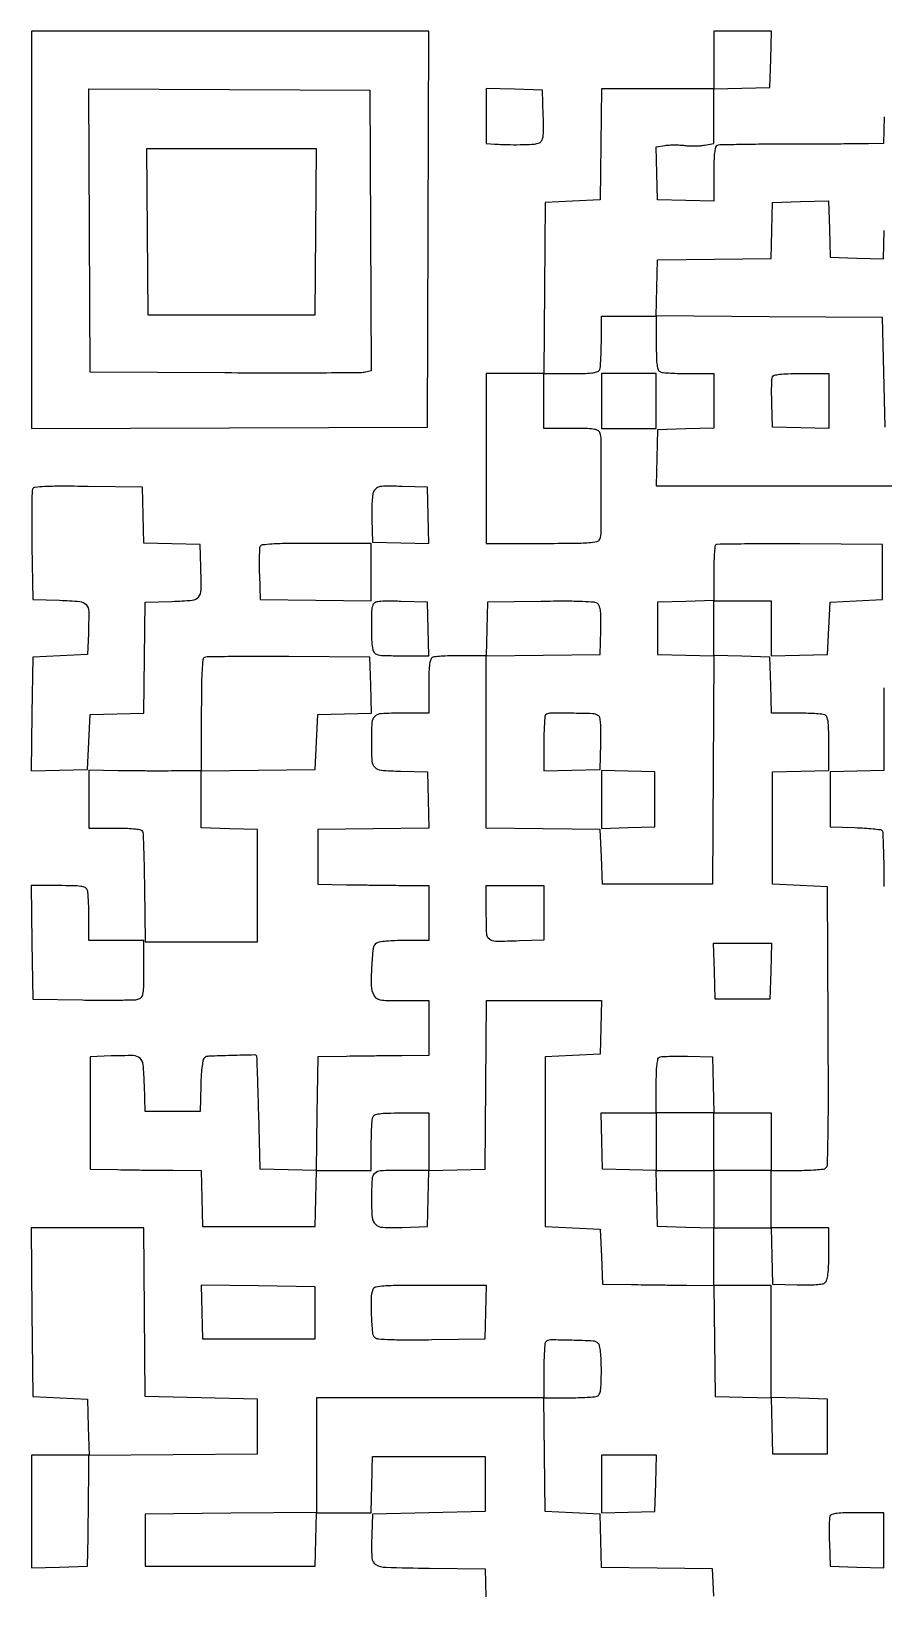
# Model space of a CAD drawing. Extents: x 179 to 1071, y 112 to 1107.
# Drawn here: x 179 to 505, y 509 to 1107 of the extents above; entities that cross this region are included whole.
import ezdxf

# ---------------------------------------------------------------- set-up
doc = ezdxf.new("R2010")
doc.units = 0

msp = doc.modelspace()

# ---------------------------------------------------------------- linework, layer by layer
for points in [[(179, 1030.993714), (179, 954.987428), (254.75, 955.243714), (330.5, 955.5), (330.756286, 1031.25), (331.012572, 1107), (255.006286, 1107), (179, 1107)], [(223.235953, 1030.25), (223.5, 998.5), (255.5, 998.5), (287.5, 998.5), (287.764047, 1030.25), (288.028094, 1062), (255.5, 1062), (222.971906, 1062)], [(397, 965.5), (397, 955), (407.5, 955), (418, 955), (418, 965.5), (418, 976), (407.5, 976), (397, 976)], [(397, 813), (397, 801.930034), (407.25, 802.215017), (417.5, 802.5), (417.5, 813), (417.5, 823.5), (407.25, 823.784983), (397, 824.069966)], [(461.783832, 747.25), (461.5, 736.5), (451, 736.5), (440.5, 736.5), (440.216168, 747.25), (439.932337, 758), (451, 758), (462.067663, 758)], [(418, 682), (418, 671), (429, 671), (440, 671), (440, 682), (440, 693), (429, 693), (418, 693)], [(244.214801, 616.7696), (244.5, 606.5), (266, 606.5), (287.5, 606.5), (287.5, 616.5), (287.5, 626.5), (265.714801, 626.7696), (243.929601, 627.039201)], [(397, 550.965017), (397, 539.930034), (407.25, 540.215017), (417.5, 540.5), (417.783832, 551.25), (418.067663, 562), (407.533832, 562), (397, 562)]]:
    msp.add_lwpolyline(points, close=True)
for points in [[(505.215017, 1074.25), (504.930034, 1064), (499.215017, 1063.912857, -0.002529), (495.678168, 1063.876819, -0.000288), (487.690583, 1063.840439, -0.000348), (478.187692, 1063.80925, -0.000283), (468.008243, 1063.788701, 0.001763), (458.146769, 1063.739617, 0.002732), (449.63508, 1063.620729, 0.000831), (442.253567, 1063.465008, 0.086125), (441.258243, 1063.268855, 0.248717), (440.656316, 1062.57818, 0.028628), (440.291745, 1060.480334, 0.022116), (440.064778, 1057.270871, 0.006594), (440, 1052.359179), (440, 1041.932337), (429.25, 1042.216168), (418.5, 1042.5), (418.216521, 1052.613725), (417.933043, 1062.72745), (421.357597, 1063.283178, -0.026115), (422.959297, 1063.457902, -0.013672), (424.964578, 1063.516265, -0.013563), (427.029123, 1063.463877, -0.020213), (428.827736, 1063.29628, 0.022679), (430.636185, 1063.136757, 0.014794), (432.731661, 1063.109418, 0.014886), (434.780912, 1063.204386, 0.027348), (436.43666, 1063.42214), (440, 1064.090626), (440, 1074.511481), (440, 1084.932337), (450.75, 1085.216168), (461.5, 1085.5), (461.783832, 1096.25), (462.067663, 1107), (451.033832, 1107), (440, 1107), (440, 1096), (440, 1085), (418.519888, 1085), (397.039775, 1085), (396.769888, 1063.75), (396.5, 1042.5), (386, 1042), (375.5, 1041.5), (375.236336, 1008.75), (374.972671, 976), (363.986336, 976), (353, 976), (353, 943.5), (353, 911), (374.393011, 911, 0.002045), (386.514173, 911.049566, 0.015901), (392.164693, 911.275578, 0.030015), (395.337463, 911.696146, 0.258697), (396.393011, 912.581787, 0.090516), (396.939938, 915.490371, 0.001332), (396.986594, 933, 0.001332), (396.939938, 950.509629, 0.090516), (396.393011, 953.418213, 0.205218), (395.601595, 954.23239, 0.063068), (393.913621, 954.69735, 0.030363), (390.960143, 954.940414, 0.005351), (385.393011, 955), (375, 955), (375, 965.5), (375, 976), (385.393011, 976, 0.005351), (390.960143, 976.059586, 0.030363), (393.913621, 976.30265, 0.063068), (395.601595, 976.76761, 0.205218), (396.393011, 977.581787, 0.07203), (396.632106, 978.638111, 0.005915), (396.821697, 981.465525, 0.007831), (396.955695, 984.859224, 0.005951), (397, 988.581787), (397, 998), (407.5, 998), (418, 998), (418, 987.606989, 0.005351), (418.059586, 982.039857, 0.030363), (418.30265, 979.086379, 0.063068), (418.76761, 977.398405, 0.205218), (419.581787, 976.606989, 0.07203), (420.638111, 976.367894, 0.005915), (423.465525, 976.178303, 0.007831), (426.859224, 976.044305, 0.005951), (430.581787, 976), (440, 976), (440, 965.533832), (440, 955.067663), (429.25, 954.783832), (418.5, 954.5), (418.216168, 943.75), (417.932337, 933), (483.466168, 933), (549, 933)], [(505.055322, 855.667215, 0.002469), (505, 844.463555), (505, 824.069966), (494.75, 823.784983), (484.5, 823.5), (484.5, 813), (484.5, 802.5), (493.990711, 802.209289, -0.007567), (497.684932, 802.040144, -0.011087), (500.92729, 801.77021, -0.006693), (503.614773, 801.449919, -0.164817), (504.277216, 801.122784, -0.187463), (504.599007, 800.391967, -0.001809), (504.837839, 794.502416, -0.005677), (505.012601, 787.665799, -0.003609), (505.068224, 779.702858)], [(440, 508), (439.5, 518.5), (418.284765, 518.769787), (397.069529, 519.039573), (396.784765, 529.269787), (396.5, 539.5), (386, 540), (375.5, 540.5), (375.230498, 562.25), (374.960995, 584), (384.39871, 584, 0.005939), (388.128746, 584.044304, 0.007818), (391.528746, 584.178303, 0.005899), (394.36144, 584.367881, 0.07207), (395.418213, 584.606989, 0.195123), (396.220382, 585.357006, 0.068495), (396.690477, 586.894083, 0.033615), (396.937794, 589.550838, 0.006405), (397, 594.406989, 0.009539), (396.924249, 598.37742, 0.019202), (396.684733, 601.500056, 0.020076), (396.321527, 603.822996, 0.148618), (395.8, 604.8, 0.184841), (393.848905, 605.670935, 0.006951), (385.708613, 605.999859, 0.006657), (377.535309, 606.107508, 0.198875), (375.666667, 605.333333, 0.178563), (375.399803, 604.754503, 0.004516), (375.195833, 601.827083, 0.009111), (375.048276, 598.341612, 0.006022), (375, 594.333333), (375, 584), (331.5, 584), (288, 584), (288, 562.013664), (288, 540.027329), (255.25, 539.763664), (222.5, 539.5), (222.5, 529.5), (222.5, 519.5), (255, 519.5), (287.5, 519.5), (287.784983, 529.75), (288.069966, 540), (298.534983, 540), (309, 540), (309.111066, 545.75, -0.000597), (309.16368, 548.315351, -0.000388), (309.230318, 551.279688, -0.00039), (309.29986, 554.172908, -0.000742), (309.361066, 556.5), (309.5, 561.5), (331, 561.5), (352.5, 561.5), (352.5, 551), (352.5, 540.5), (331, 540), (309.5, 539.5), (309.203496, 531.503355, 0.01904), (309.212348, 522.780464, 0.257531), (310.802736, 520.146434, 0.124846), (314.511102, 519.099787, 0.003493), (331.264071, 518.769847), (352.5, 518.5), (352.783832, 507.75)]]:
    msp.add_lwpolyline(points, format="xyb")
for points in [[(308.758677, 1030.77123), (309.017354, 977.04246), (306.758677, 976.494347, -0.057902), (304.987826, 976.276519, -0.000418), (290.035361, 976.188577, -0.001589), (272.903102, 976.156579, -0.001017), (253, 976.223117), (201.5, 976.5), (201.241383, 1030.758691), (200.982767, 1085.017383), (254.741383, 1084.758691), (308.5, 1084.5)], [(353, 1074.533832), (353, 1064), (356.25, 1063.824751, 0.008159), (362.153562, 1063.602956, 0.012343), (367.295173, 1063.620705, 0.011369), (371.418471, 1063.830653, 0.087617), (373.285558, 1064.304214, 0.16087), (374.221612, 1065.162686, 0.092185), (374.716919, 1066.629044, 0.03775), (374.892164, 1069.26308, 0.005103), (374.785558, 1074.804214), (374.5, 1084.5), (363.75, 1084.783832), (353, 1085.067663)], [(484, 965.466168), (484, 954.932337), (473.25, 955.216168), (462.5, 955.5), (462.208575, 964.420857, -0.005737), (462.13413, 967.934715, -0.007759), (462.152581, 971.111648, -0.005495), (462.238236, 973.761419, -0.080952), (462.42719, 974.670857, -0.240491), (463.150677, 975.321414, -0.035152), (465.151337, 975.70634, -0.023783), (468.333082, 975.936605, -0.006172), (473.468615, 976), (484, 976)], [(179.455012, 931.74336, 0.087878), (179.260762, 930.739288, 0.001349), (179.183138, 924.813155, 0.003567), (179.1606, 917.912985, 0.002347), (179.228584, 909.973), (179.5, 889.5), (189.7397, 889.215131, -0.013482), (197.526579, 888.788181, -0.195806), (199.939704, 887.567079, -0.179106), (200.924926, 884.958841, -0.010944), (200.796504, 876.496645), (200.5, 868.5), (190, 868), (179.5, 867.5), (179.230403, 845.715969), (178.960806, 823.931939), (189.730403, 824.215969), (200.5, 824.5), (201, 835), (201.5, 845.5), (211.730213, 845.784765), (221.960427, 846.069529), (222.230213, 867.284765), (222.5, 888.5), (232.7397, 888.784869, 0.013827), (240.54295, 889.218122, 0.200378), (242.948742, 890.466432, 0.174565), (243.925177, 893.13313, 0.010012), (243.795054, 902), (243.5, 910.5), (232.783492, 910.783492), (222.066984, 911.066984), (221.783492, 921.783492), (221.5, 932.5), (200.726428, 932.77036, 0.00257), (190.100576, 932.854032, 0.012745), (184.125921, 932.718059, 0.01439), (180.343782, 932.426177, 0.281768)], [(310.01538, 931.028739, 0.089721), (309.593321, 929.72211, 0.014763), (309.31694, 927.072896, 0.015383), (309.175108, 923.826587, 0.011481), (309.211167, 920.243181), (309.5, 911.5), (320.284178, 911.215822), (331.068357, 910.931643), (330.784178, 921.715822), (330.5, 932.5), (320.804214, 932.785558, 0.004805), (314.993862, 932.900817, 0.042938), (312.44983, 932.708127, 0.109092), (311.012545, 932.136149, 0.121424)], [(440.679717, 910.346383, 0.178045), (440.407773, 909.758089, 0.004693), (440.199667, 906.840855, 0.009299), (440.049229, 903.363383, 0.006159), (440, 899.367165), (440, 889.067663), (429.25, 888.783832), (418.5, 888.5), (418.5, 878.5), (418.5, 868.5), (429.260486, 868.216062), (440.020973, 867.932124), (439.760486, 824.216062), (439.5, 780.5), (418.5, 780.5), (397.5, 780.5), (397, 791), (396.5, 801.5), (374.75, 801.769502), (353, 802.039005), (353, 835), (353, 867.960995), (374.75, 868.230498), (396.5, 868.5), (396.785515, 877.59808, 0.007553), (396.85911, 882.122137, 0.02764), (396.70409, 884.984456, 0.044155), (396.331538, 886.844997, 0.14914), (395.657635, 887.869175, 0.154329), (394.270699, 888.433587, 0.009717), (389.815433, 888.704841, 0.010411), (383.435202, 888.836001, 0.00326), (373.87212, 888.771094), (353.5, 888.5), (353.215017, 878.25), (352.930034, 868), (343.546804, 868, 0.005972), (339.837646, 867.955693, 0.007853), (336.455249, 867.821697, 0.005943), (333.637304, 867.632084, 0.071958), (332.581787, 867.393011, 0.205218), (331.76761, 866.601595, 0.063068), (331.30265, 864.913621, 0.030363), (331.059586, 861.960143, 0.005351), (331, 856.393011), (331, 846), (320.616631, 846, 0.011737), (312.771617, 845.815814, 0.179999), (310.322049, 844.771099, 0.191575), (309.228611, 842.405154, 0.013589), (309.027309, 835, 0.013753), (309.228444, 827.688945, 0.185965), (310.305544, 825.294644, 0.177597), (312.731687, 824.18548, 0.012326), (320.357794, 823.783793), (330.5, 823.5), (330.783629, 812.769986), (331.067258, 802.039971), (309.783629, 801.769986), (288.5, 801.5), (288.5, 791), (288.5, 780.5), (299.5, 780.347508, 0.000324), (304.45558, 780.282022, 0.0002), (310.279688, 780.211168, 0.000201), (316.032594, 780.1458, 0.000362), (320.75, 780.097508), (331, 780), (331, 769.5), (331, 759), (321.75, 758.984687, 0.009449), (318.09785, 758.909611, 0.012483), (314.776563, 758.695369, 0.009924), (312.034549, 758.394667, 0.109076), (311, 758.021277, 0.227379), (309.713956, 755.969906, 0.014873), (309.116558, 748.795832, 0.019092), (309.008233, 741.649389, 0.117632), (309.937373, 738.117019, 0.118095), (310.967518, 736.957771, 0.105565), (312.453481, 736.331537, 0.042309), (315.079328, 736.057653, 0.00484), (321.035184, 736), (331, 736), (331, 725.5), (331, 715), (320.75, 714.902492, 0.000362), (316.032594, 714.8542, 0.000201), (310.279688, 714.788832, 0.0002), (304.45558, 714.717978, 0.000324), (299.5, 714.652492), (288.5, 714.5), (288.230404, 692.716367), (287.960808, 670.932734), (277.230404, 671.216367), (266.5, 671.5), (265.949707, 693, 0.000841), (265.724348, 701.261248, 0.001379), (265.502398, 708.257812, 0.000127), (265.284872, 714.51991, 0.161135), (265.199707, 714.75, 0.233542), (264.275339, 715.182817, 0.001671), (255.454898, 714.968512, 0.002526), (246.854549, 714.687304, 0.132869), (245.288805, 714.199653, 0.199883), (244.737468, 713.411, 0.01918), (244.315749, 711.055937, 0.019108), (243.987032, 707.800174, 0.00836), (243.788805, 703.464966), (243.5, 693.5), (233, 693.5), (222.5, 693.5), (222.215131, 703.7397, 0.013482), (221.788181, 711.526579, 0.195806), (220.567079, 713.939704, 0.179106), (217.958841, 714.924926, 0.010944), (209.496645, 714.796504), (201.5, 714.5), (201.5, 693), (201.5, 671.5), (212, 671.296894, 0.001198), (216.794778, 671.215634, 0.000692), (222.563499, 671.139675, 0.000691), (228.352763, 671.079463, 0.00116), (233.216168, 671.046894), (243.932337, 671), (244.216168, 660.25), (244.5, 649.5), (266, 649.5), (287.5, 649.5), (287.783832, 660.25), (288.067663, 671), (298.533832, 671), (309, 671), (309, 680.418213, -0.005951), (309.044305, 684.140776, -0.007831), (309.178303, 687.534475, -0.005915), (309.367894, 690.361889, -0.07203), (309.606989, 691.418213, -0.205218), (310.398405, 692.23239, -0.063068), (312.086379, 692.69735, -0.030363), (315.039857, 692.940414, -0.005351), (320.606989, 693), (331, 693), (331, 682), (331, 671), (320.567388, 671, 0.010141), (312.629976, 670.838993, 0.181131), (310.316098, 669.863591, 0.192925), (309.285712, 667.630531, 0.011758), (309.078667, 660.139059, 0.018913), (309.318642, 653.022322, 0.189525), (310.578675, 650.387917, 0.180021), (313.329339, 649.244924, 0.016762), (320.804214, 649.214442), (330.5, 649.5), (330.783492, 660.216508), (331.066984, 670.933016), (341.783492, 671.216508), (352.5, 671.5), (352.763853, 703.75), (353.027706, 736), (375.048836, 736), (397.069966, 736), (396.784983, 725.75), (396.5, 715.5), (386, 715), (375.5, 714.5), (375.5, 682), (375.5, 649.5), (386, 649), (396.5, 648.5), (397, 638), (397.5, 627.5), (408.5, 627.322108, 0.000679), (413.454196, 627.248714, 0.00042), (419.273845, 627.17529, 0.000422), (425.02041, 627.112466, 0.00076), (429.730112, 627.072108), (439.960225, 627), (440.230112, 605.75), (440.5, 584.5), (451.216508, 584.216508), (461.933016, 583.933016), (462.216508, 573.216508), (462.5, 562.5), (473, 562.5), (483.5, 562.5), (483.5, 573), (483.5, 583.5), (472.75, 583.783832), (462, 584.067663), (462, 605.533832), (462, 627), (451, 627), (440, 627), (440, 638), (440, 649), (450.966168, 649), (461.932337, 649), (462.216168, 638.25), (462.5, 627.5), (471.850715, 627.211141, 0.009044), (475.957683, 627.15859, 0.018924), (479.150171, 627.296386, 0.020746), (481.513859, 627.587315, 0.132968), (482.600715, 628.083586, 0.154085), (483.271246, 629.124417, 0.035127), (483.685192, 631.205854, 0.024181), (483.929838, 634.346734, 0.007345), (484, 639.122445), (484, 649), (473, 649), (462, 649), (462, 660), (462, 671), (471.75, 671.015313, 0.007585), (475.576516, 671.079378, 0.010485), (479.005726, 671.260886, 0.007347), (481.847738, 671.513192, 0.11612), (482.758856, 671.829803, 0.249078), (483.463538, 673.069372, 0.002567), (483.707112, 683.401019, 0.004869), (483.839583, 698.631427, 0.000951), (483.758856, 726.06449), (483.5, 779.5), (473, 780), (462.5, 780.5), (462.5, 802), (462.5, 823.5), (473.25, 823.783832), (484, 824.067663), (484, 834.426843, 0.005377), (483.940349, 839.973908, 0.030446), (483.697178, 842.919034, 0.063217), (483.232073, 844.602718, 0.20495), (482.418213, 845.393011, 0.07196), (481.36267, 845.632085, 0.005942), (478.544413, 845.821697, 0.007852), (475.161644, 845.955693, 0.005972), (471.452044, 846), (462.067663, 846), (461.783832, 856.75), (461.5, 867.5), (450.75, 867.783832), (440, 868.067663), (440, 878.533832), (440, 889), (451, 889), (462, 889), (462, 878.466168), (462, 867.932337), (472.75, 868.216168), (483.5, 868.5), (484, 878.5), (484.5, 888.5), (494.5, 889), (504.5, 889.5), (504.5, 900), (504.5, 910.5), (472.929717, 910.76305, 0.002032), (460.777557, 910.814922, 0.003281), (450.433537, 910.749162, 0.000607), (441.327288, 910.620456, 0.194927)], [(266.428774, 909.674983, 0.081654), (266.239658, 908.758353, 0.005045), (266.154817, 905.970602, 0.007376), (266.136178, 902.631743, 0.005394), (266.210159, 898.924983), (266.5, 889.5), (287.75, 889.230112), (309, 888.960225), (309, 899.980112), (309, 911), (287.968615, 911, 0.002561), (277.187445, 910.944787, 0.012799), (271.147003, 910.728206, 0.014645), (267.334853, 910.381396, 0.277936)], [(309.619905, 887.451872, 0.083316), (309.128317, 885.02878, 0.008629), (309.031047, 879.188846, 0.010211), (309.153387, 873.370775, 0.055154), (309.630286, 870.25, 0.133852), (310.367106, 868.986545, 0.144833), (311.622511, 868.31846, 0.046611), (314.098922, 868.049391, 0.003769), (320.651614, 868), (331.069966, 868), (330.784983, 878.25), (330.5, 888.5), (320.369905, 888.783659, 0.005077), (314.789027, 888.883234, 0.032748), (311.976461, 888.720524, 0.074653), (310.405548, 888.281886, 0.198307)], [(245.25, 867.34348, 0.277587), (244.598402, 866.471546, 0.010822), (244.270546, 862.308385, 0.011545), (244.057, 856.003506, 0.002692), (244, 845.416667), (244, 824), (233.75, 823.890933, -0.002417), (229.015634, 823.863444, -0.001319), (223.20625, 823.873121, -0.001314), (217.30196, 823.914047, -0.002089), (212.25, 823.983457), (201, 824.185049), (201, 813.092524), (201, 802), (211.031385, 802, -0.006986), (215.719322, 801.9345, -0.022621), (218.822865, 801.706989, -0.029041), (220.863478, 801.343088, -0.24804), (221.538598, 800.75, -0.081688), (221.736024, 799.779619, -0.001168), (221.94597, 793.845312, -0.003198), (222.129732, 786.947002, -0.002099), (222.257213, 779), (222.5, 758.5), (244, 758.5), (265.5, 758.5), (265.5, 780), (265.5, 801.5), (254.75, 801.783832), (244, 802.067663), (244, 813.014329), (244, 823.960995), (265.75, 824.230498), (287.5, 824.5), (288, 835), (288.5, 845.5), (298.783473, 845.785353), (309.066946, 846.070705), (308.783473, 856.785353), (308.5, 867.5), (277.5, 867.676813, 0.00156), (265.527107, 867.707753, 0.00245), (255.239062, 867.651832, 0.000626), (246.256835, 867.547745, 0.093936)], [(375.666667, 845.333333, 0.178637), (375.399783, 844.754242, 0.004491), (375.195833, 841.817145, 0.009085), (375.048275, 838.320751, 0.006002), (375, 834.299502), (375, 823.932337), (385.75, 824.216168), (396.5, 824.5), (396.788231, 834.417355, 0.006827), (396.861823, 839.195195, 0.023663), (396.721018, 842.282937, 0.033714), (396.395734, 844.294865, 0.19692), (395.788231, 845.152042, 0.134486), (393.660391, 845.805612, 0.005407), (385.507867, 845.96724, 0.004187), (377.193085, 845.972527, 0.196902)], [(179.230498, 758.25), (179.5, 736.5), (198.5, 736.231132, 0.002784), (205.94252, 736.167251, 0.003919), (212.579687, 736.199258, 0.002318), (218.166602, 736.295908, 0.053234), (219.75, 736.500184, 0.141449), (221.017422, 737.21865, 0.14632), (221.686528, 738.493035, 0.044835), (221.952371, 741.057556, 0.003421), (222, 748.019052), (222, 759), (211.5, 759), (201, 759), (201, 767.918213, 0.006277), (200.955669, 771.449196, 0.008159), (200.821697, 774.68135, 0.006338), (200.631778, 777.373807, 0.070946), (200.393011, 778.418213, 0.205372), (199.600948, 779.232572, 0.062982), (197.9105, 779.697448, 0.030315), (194.952209, 779.940452, 0.005337), (189.373509, 780), (178.960995, 780)], [(375, 769.56862), (375, 759.13724), (365.614388, 758.81862, -0.007092), (356.486043, 758.638296, -0.179789), (354.183164, 759.479458, -0.209136), (353.160433, 761.583327, -0.010039), (353, 769.573324), (353, 780), (364, 780), (375, 780)], [(439.783832, 703.75), (440.067663, 693), (451.033832, 693), (462, 693), (462, 682), (462, 671), (451, 671), (440, 671), (440, 659.966168), (440, 648.932337), (429.25, 649.216168), (418.5, 649.5), (418.216519, 660.215387), (417.933039, 670.930773), (407.716519, 671.215387), (397.5, 671.5), (397.216168, 682.25), (396.932337, 693), (407.466168, 693), (418, 693), (418, 703.416667, -0.006704), (418.065366, 708.291715, -0.021745), (418.292524, 711.517753, -0.027418), (418.655143, 713.648041, -0.242567), (419.25, 714.355184, -0.086451), (420.128197, 714.554344, -0.004885), (422.923437, 714.668364, -0.007376), (426.26986, 714.722736, -0.005334), (430, 714.688517), (439.5, 714.5)], [(179.236147, 616.75), (179.5, 584.5), (190, 584), (200.5, 583.5), (200.783832, 572.75), (201.067663, 562), (190.033832, 562), (179, 562), (179, 540.466168), (179, 518.932337), (189.75, 519.216168), (200.5, 519.5), (200.677892, 530.5, 0.000679), (200.751286, 535.454617, 0.000421), (200.82471, 541.275618, 0.000422), (200.887534, 547.024107, 0.00076), (200.927892, 551.736147), (201, 561.972294), (233.25, 562.236147), (265.5, 562.5), (265.5, 573), (265.5, 583.5), (244, 584), (222.5, 584.5), (222.236147, 616.75), (221.972294, 649), (200.472294, 649), (178.972294, 649)], [(309.606989, 625.418213, 0.086264), (308.928297, 621.969359, 0.016067), (308.99262, 615.491644, 0.011248), (309.416374, 608.936736, 0.200374), (310.37788, 607.10135, 0.155745), (311.72239, 606.558532, 0.008655), (316.294193, 606.29582, 0.010005), (322.723919, 606.166681, 0.003345), (332.12788, 606.228906), (352.5, 606.5), (352.784983, 616.75), (353.069966, 627), (331.641972, 627, 0.00204), (319.499921, 626.950449, 0.015876), (313.840852, 626.724464, 0.029951), (310.663132, 626.304021, 0.258796)], [(484.42719, 538.670857, 0.080952), (484.238236, 537.761419, 0.005495), (484.152581, 535.111648, 0.007759), (484.13413, 531.934715, 0.005737), (484.208575, 528.420857), (484.5, 519.5), (494.75, 519.215017), (505, 518.930034), (505, 529.465017), (505, 540), (494.968615, 540, 0.006598), (490.101724, 539.935772, 0.024763), (487.056456, 539.704164, 0.036821), (485.136931, 539.316985, 0.237243)]]:
    msp.add_lwpolyline(points, format="xyb", close=True)
msp.add_lwpolyline([(505.5, 955.5), (505, 976.5), (504.5, 997.5), (461.216276, 997.760648), (417.932553, 998.021296), (418.216276, 1008.760648), (418.5, 1019.5), (440.216365, 1019.769409), (461.93273, 1020.038817), (462.216365, 1030.769409), (462.5, 1041.5), (473.215829, 1041.783485), (483.931657, 1042.06697), (484.215829, 1031.283485), (484.5, 1020.5), (494.715817, 1020.215394), (504.931635, 1019.930789), (505.215817, 1030.715394)])

doc.saveas('drawing.dxf')
